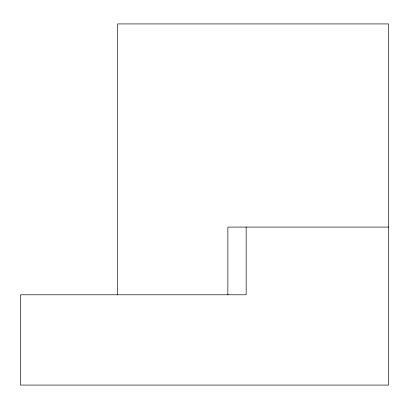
<?xml version="1.0" encoding="UTF-8"?>
<svg xmlns="http://www.w3.org/2000/svg" width="409" height="409" viewBox="0 0 409 409"><rect width="100%" height="100%" fill="white"/><g stroke="black" fill="none" stroke-linecap="round" stroke-linejoin="round"><path stroke-width="0.61" d="M388.55 227.082L227.869 227.082L227.869 294.792M246.152 227.082L246.152 294.792L20.45 294.792L20.45 385.074L388.55 385.074L388.55 23.926L117.659 23.926L117.659 294.792"/></g></svg>
